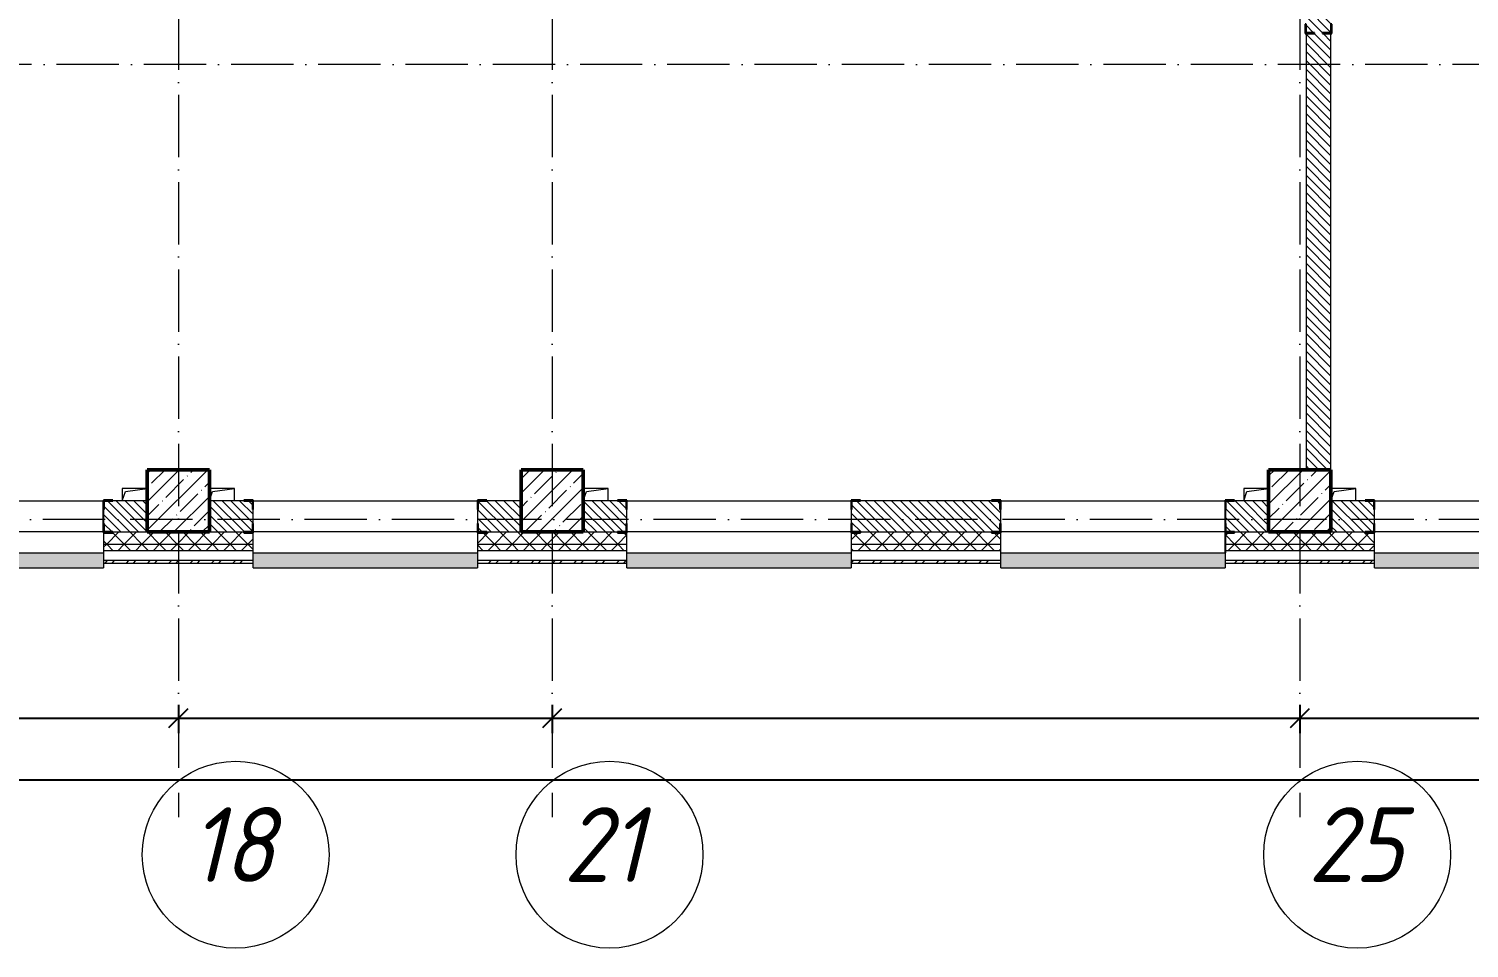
# Model space of a CAD drawing. Header units: millimetres. Extents: x -401725 to 250493, y 305116 to 802890.
# Drawn here: x -150765 to -139206, y 510858 to 518234 of the extents above; entities that cross this region are included whole.
import ezdxf

# ---------------------------------------------------------------- set-up
doc = ezdxf.new("R2010")
doc.units = ezdxf.units.MM
doc.linetypes.add('50_200_ШТРИХ_1Т_ш5_п1_п1_', pattern=[700, 500, -100, 0, -100])
for name, color, linetype, lineweight in [('A-____-____-DIMS', 7, 'Continuous', 9), ('A-GENM-____-MCUT', 7, 'Continuous', 25), ('A-GENM-____-OTLN', 7, 'Continuous', 9), ('A-GENM-____-OTLN-1', 7, 'Continuous', 25), ('A-GLAZ-____-OTLN', 7, 'Continuous', 9), ('A-WALL-____-MCUT', 7, 'Continuous', 13), ('A-WALL-____-MCUT-1', 7, 'Continuous', 9), ('A-WALL-____-OTLN', 7, 'Continuous', 9), ('A-WALL-____-PATT-1', 7, 'Continuous', 9), ('A-WALL-FNSH-MCUT-1', 7, 'Continuous', 9), ('S-COLS-____-MCUT', 7, 'Continuous', 50), ('S-COLS-____-OTLN', 7, 'Continuous', 9), ('S-GRID-____-IDEN', 7, 'Continuous', 9), ('S-GRID-____-OTLN-1', 7, '50_200_ШТРИХ_1Т_ш5_п1_п1_', 9)]:
    doc.layers.add(name, color=color, linetype=linetype, lineweight=lineweight)
doc.layers.add('A-GLAZ-____-OTLN-1', color=7, linetype='Continuous', lineweight=9, true_color=0xc0c0c0)
doc.styles.add('ISOCPEUR_I', font='isocpeui.ttf', dxfattribs={"width": 0.9, "height": 2.5})
doc.styles.add('ISOCPEUR_I_9', font='isocpeui.ttf', dxfattribs={"width": 0.9, "height": 250})
doc.dimstyles.new('ISO-2_5_0_9К_БОЛЬШОЙ_ОСИ', dxfattribs={"dimscale": 304.8, "dimtxt": 248.995294, "dimasz": 0.492126, "dimexe": 0.393701, "dimexo": 0, "dimgap": 0, "dimtad": 1, "dimdec": 0, "dimzin": 0, "dimdsep": 46, "dimtxsty": 'ISOCPEUR_I', "dimblk1": 'OBLIQUE', "dimblk2": 'OBLIQUE', "dimsah": 1, "dimcen": 0.09, "dimdle": 0.393701, "dimazin": 0, "dimtfac": 1, "dimtdec": 4, "dimtix": 1, "dimtmove": 0, "dimatfit": 3, "dimfxl": 1, "dimtvp": 1, "dimtolj": 1, "dimtzin": 0, "dimarcsym": 2})
pattern_1 = [(135, (-176515.067, 459015.94), (-35.35534, -35.35534), [])]
pattern_2 = [(45, (-176515.07, 459015.94), (-70.71068, 70.71068), []), (135, (-176515.07, 459015.94), (-70.71068, -70.71068), [])]

# ---------------------------------------------------------------- blocks, each defined once
blk = doc.blocks.new('BSC_Колонна _Прямоугольная - 500х500-25642906-АР1_План отверстий 1 этажа в осях 1-64_Ю-ЯЯ')
at = {"layer": 'S-COLS-____-OTLN'}
h = blk.add_hatch(dxfattribs=at)
h.set_pattern_fill('FP_22', color=256, style=0, pattern_type=2)
h.set_pattern_definition([(45, (-26950, -55431.04), (-114.04925, 114.04925), []), (45, (-26835.95, -55431.04), (-114.04925, 114.04925), [201.613, -40.323, 3.353, -36.97])])
h.paths.add_polyline_path([(-250, -250), (250, -250), (250, 250), (-250, 250), (-250, 178)], flags=0)
at = {"layer": 'S-COLS-____-MCUT'}
for p, q in [((250, 250), (-250, 250)), ((-250, 250), (-250, -250)), ((250, -250), (250, 250)), ((-250, -250), (250, -250))]:
    blk.add_line(p, q, dxfattribs=at)
blk = doc.blocks.new('BSC_Колонна _Прямоугольная - 500х500-V18-АР1_План отверстий 1 этажа в осях 1-64_Ю-ЯЯ')
at = {"layer": 'S-COLS-____-OTLN'}
h = blk.add_hatch(dxfattribs=at)
h.set_pattern_fill('FP_24', color=256, style=0, pattern_type=2)
h.set_pattern_definition([(45, (-35950, -55431.04), (-114.04925, 114.04925), []), (45, (-35835.95, -55431.04), (-114.04925, 114.04925), [201.613, -40.323, 3.353, -36.97])])
h.paths.add_polyline_path([(-250, -250), (250, -250), (250, 250), (-250, 250), (-250, 178)], flags=0)
at = {"layer": 'S-COLS-____-MCUT'}
for p, q in [((250, 250), (-250, 250)), ((-250, 250), (-250, -250)), ((250, -250), (250, 250)), ((-250, -250), (250, -250))]:
    blk.add_line(p, q, dxfattribs=at)
blk = doc.blocks.new('BSC_Колонна _Прямоугольная - 500х500-V52-АР1_План отверстий 1 этажа в осях 1-64_Ю-ЯЯ')
at = {"layer": 'S-COLS-____-OTLN'}
h = blk.add_hatch(dxfattribs=at)
h.set_pattern_fill('FP_59', color=256, style=0, pattern_type=2)
h.set_pattern_definition([(45, (-29950, -55431.04), (-114.04925, 114.04925), []), (45, (-29835.95, -55431.04), (-114.04925, 114.04925), [201.613, -40.323, 3.353, -36.97])])
h.paths.add_polyline_path([(-250, -250), (250, -250), (250, 250), (-250, 250)], flags=0)
at = {"layer": 'S-COLS-____-MCUT'}
for p, q in [((250, 250), (-250, 250)), ((-250, 250), (-250, -250)), ((250, -250), (250, 250)), ((-250, -250), (250, -250))]:
    blk.add_line(p, q, dxfattribs=at)
blk = doc.blocks.new('Фахверк_СКБ_Уголок - 250_2700-27497298-АР1_План отверстий 1 этажа в осях 1-64_Ю-ЯЯ')
at = {"layer": 'A-GENM-____-MCUT'}
for p, q in [((200, 181), (125, 181)), ((125, 181), (125, 106)), ((131, 106), (131, 175)), ((131, 175), (200, 175)), ((200, 175), (200, 181)), ((125, 106), (131, 106)), ((131, -6), (125, -6)), ((125, -6), (125, -81)), ((125, -81), (200, -81)), ((131, -75), (131, -6)), ((200, -75), (131, -75)), ((200, -81), (200, -75))]:
    blk.add_line(p, q, dxfattribs=at)
blk = doc.blocks.new('Фахверк_СКБ_Уголок - 200_3600-27915153-АР1_План отверстий 1 этажа в осях 1-64_Ю-ЯЯ')
at = {"layer": 'A-GENM-____-MCUT'}
for p, q in [((125, 156), (50, 156)), ((50, 156), (50, 150)), ((50, 150), (119, 150)), ((119, 150), (119, 81)), ((125, 81), (125, 156)), ((119, 81), (125, 81)), ((125, 19), (119, 19)), ((119, 19), (119, -50)), ((125, -56), (125, 19)), ((119, -50), (50, -50)), ((50, -50), (50, -56)), ((50, -56), (125, -56))]:
    blk.add_line(p, q, dxfattribs=at)
blk = doc.blocks.new('AR_Отверстие прямоугольное _в плите_ - AR_Отверстие прямоугольное _в плите_-V206-АР1_План отверстий 1 этажа в осях 1-64_Ю-ЯЯ')
at = {"layer": 'A-GENM-____-OTLN'}
for p, q in [((100, 50), (-100, 50)), ((-100, -50), (-75, 25)), ((-75, 25), (100, 50)), ((100, -50), (100, 50))]:
    blk.add_line(p, q, dxfattribs=at)
blk = doc.blocks.new('AR_Отверстие прямоугольное _в плите_ - AR_Отверстие прямоугольное _в плите_-V228-АР1_План отверстий 1 этажа в осях 1-64_Ю-ЯЯ')
at = {"layer": 'A-GENM-____-OTLN'}
for p, q in [((100, 50), (-100, 50)), ((-100, 50), (-100, -50)), ((-100, -50), (-75, 25)), ((-75, 25), (100, 50))]:
    blk.add_line(p, q, dxfattribs=at)
blk = doc.blocks.new('Отлив_СКБ - Отлив витража_120_НВФ-31885687-АР1_План отверстий 1 этажа в осях 1-64_Ю-ЯЯ')
at = {"layer": 'A-GLAZ-____-OTLN-1'}
for points in [[(0, -2), (1800, -2), (1800, 0), (0, 0)], [(877, -120), (1800, -120), (1800, -2), (0, -2), (0, -120)]]:
    blk.add_hatch(color=256, dxfattribs=at).paths.add_polyline_path(points, flags=0)
at = {"layer": 'A-GLAZ-____-OTLN'}
for p, q in [((0, 0), (1800, 0)), ((1800, -2), (0, -2)), ((0, -120), (0, -83)), ((1800, -83), (1800, -120)), ((0, -120), (1800, -120))]:
    blk.add_line(p, q, dxfattribs=at)
blk = doc.blocks.new('Ось сетки - Круг_Ø6_00__ISO-2_5_0_9K_-25732049-АР1_План отверстий 1 этажа в осях 1-64_Ю-ЯЯ')
at = {"layer": 'S-GRID-____-IDEN'}
blk.add_circle((0, 0), 3, dxfattribs=at)
blk = doc.blocks.new('_Oblique')
at = {"color": 0, "linetype": 'ByBlock', "lineweight": -2}
blk.add_line((-0.5, -0.5), (0.5, 0.5), dxfattribs=at)
blk = doc.blocks.new('*D13549')
at = {"layer": 'A-____-____-DIMS', "color": 0, "lineweight": -2, "transparency": 16777216}
for p, q in [((-155565, 512810), (-155565, 512584)), ((-149565, 512810), (-149565, 512584)), ((-155685, 512704), (-149445, 512704))]:
    blk.add_line(p, q, dxfattribs=at)
at = {"layer": 'Defpoints', "color": 0, "transparency": 16777216}
for p in [(-155565, 512810), (-149565, 512810), (-149565, 512704)]:
    blk.add_point(p, dxfattribs=at)
at = {"layer": 'A-____-____-DIMS', "color": 0, "lineweight": -2, "transparency": 16777216, "xscale": 150, "yscale": 150, "zscale": 150, "rotation": 180}
blk.add_blockref('_Oblique', (-155565, 512704), dxfattribs=at)
at = {"layer": 'A-____-____-DIMS', "color": 0, "lineweight": -2, "transparency": 16777216, "xscale": 150, "yscale": 150, "zscale": 150}
blk.add_blockref('_Oblique', (-149565, 512704), dxfattribs=at)
at = {"layer": 'A-____-____-DIMS', "color": 0, "transparency": 16777216, "insert": (-152565, 512706), "char_height": 2.5, "width": 758.48, "attachment_point": 5, "style": 'ISOCPEUR_I'}
blk.add_mtext('\\A1;6000', dxfattribs=at)
blk = doc.blocks.new('*D13550')
at = {"layer": 'A-____-____-DIMS', "color": 0, "lineweight": -2, "transparency": 16777216}
for p, q in [((-149565, 512810), (-149565, 512584)), ((-146565, 512810), (-146565, 512584)), ((-149685, 512704), (-146445, 512704))]:
    blk.add_line(p, q, dxfattribs=at)
at = {"layer": 'Defpoints', "color": 0, "transparency": 16777216}
for p in [(-149565, 512810), (-146565, 512810), (-146565, 512704)]:
    blk.add_point(p, dxfattribs=at)
at = {"layer": 'A-____-____-DIMS', "color": 0, "lineweight": -2, "transparency": 16777216, "xscale": 150, "yscale": 150, "zscale": 150, "rotation": 180}
blk.add_blockref('_Oblique', (-149565, 512704), dxfattribs=at)
at = {"layer": 'A-____-____-DIMS', "color": 0, "lineweight": -2, "transparency": 16777216, "xscale": 150, "yscale": 150, "zscale": 150}
blk.add_blockref('_Oblique', (-146565, 512704), dxfattribs=at)
at = {"layer": 'A-____-____-DIMS', "color": 0, "transparency": 16777216, "insert": (-148065, 512706), "char_height": 2.5, "width": 758.48, "attachment_point": 5, "style": 'ISOCPEUR_I'}
blk.add_mtext('\\A1;3000', dxfattribs=at)
blk = doc.blocks.new('*D13551')
at = {"layer": 'A-____-____-DIMS', "color": 0, "lineweight": -2, "transparency": 16777216}
for p, q in [((-146565, 512810), (-146565, 512584)), ((-140565, 512810), (-140565, 512584)), ((-146685, 512704), (-140445, 512704))]:
    blk.add_line(p, q, dxfattribs=at)
at = {"layer": 'Defpoints', "color": 0, "transparency": 16777216}
for p in [(-146565, 512810), (-140565, 512810), (-140565, 512704)]:
    blk.add_point(p, dxfattribs=at)
at = {"layer": 'A-____-____-DIMS', "color": 0, "lineweight": -2, "transparency": 16777216, "xscale": 150, "yscale": 150, "zscale": 150, "rotation": 180}
blk.add_blockref('_Oblique', (-146565, 512704), dxfattribs=at)
at = {"layer": 'A-____-____-DIMS', "color": 0, "lineweight": -2, "transparency": 16777216, "xscale": 150, "yscale": 150, "zscale": 150}
blk.add_blockref('_Oblique', (-140565, 512704), dxfattribs=at)
at = {"layer": 'A-____-____-DIMS', "color": 0, "transparency": 16777216, "insert": (-143565, 512706), "char_height": 2.5, "width": 758.48, "attachment_point": 5, "style": 'ISOCPEUR_I'}
blk.add_mtext('\\A1;6000', dxfattribs=at)
blk = doc.blocks.new('*D13552')
at = {"layer": 'A-____-____-DIMS', "color": 0, "lineweight": -2, "transparency": 16777216}
for p, q in [((-140565, 512810), (-140565, 512584)), ((-137565, 512810), (-137565, 512584)), ((-140685, 512704), (-137445, 512704))]:
    blk.add_line(p, q, dxfattribs=at)
at = {"layer": 'Defpoints', "color": 0, "transparency": 16777216}
for p in [(-140565, 512810), (-137565, 512810), (-137565, 512704)]:
    blk.add_point(p, dxfattribs=at)
at = {"layer": 'A-____-____-DIMS', "color": 0, "lineweight": -2, "transparency": 16777216, "xscale": 150, "yscale": 150, "zscale": 150, "rotation": 180}
blk.add_blockref('_Oblique', (-140565, 512704), dxfattribs=at)
at = {"layer": 'A-____-____-DIMS', "color": 0, "lineweight": -2, "transparency": 16777216, "xscale": 150, "yscale": 150, "zscale": 150}
blk.add_blockref('_Oblique', (-137565, 512704), dxfattribs=at)
at = {"layer": 'A-____-____-DIMS', "color": 0, "transparency": 16777216, "insert": (-139065, 512706), "char_height": 2.5, "width": 758.48, "attachment_point": 5, "style": 'ISOCPEUR_I'}
blk.add_mtext('\\A1;3000', dxfattribs=at)
blk = doc.blocks.new('*D13541')
at = {"layer": 'A-____-____-DIMS', "color": 0, "lineweight": -2, "transparency": 16777216}
for p, q in [((-178985, 512208), (-105345, 512208)), ((-178865, 512314), (-178865, 512088)), ((-105465, 512314), (-105465, 512088))]:
    blk.add_line(p, q, dxfattribs=at)
at = {"layer": 'Defpoints', "color": 0, "transparency": 16777216}
for p in [(-178865, 512314), (-105465, 512314), (-105465, 512208)]:
    blk.add_point(p, dxfattribs=at)
at = {"layer": 'A-____-____-DIMS', "color": 0, "lineweight": -2, "transparency": 16777216, "xscale": 150, "yscale": 150, "zscale": 150, "rotation": 180}
blk.add_blockref('_Oblique', (-178865, 512208), dxfattribs=at)
at = {"layer": 'A-____-____-DIMS', "color": 0, "lineweight": -2, "transparency": 16777216, "xscale": 150, "yscale": 150, "zscale": 150}
blk.add_blockref('_Oblique', (-105465, 512208), dxfattribs=at)
at = {"layer": 'A-____-____-DIMS', "color": 0, "transparency": 16777216, "insert": (-142165, 512209), "char_height": 2.5, "width": 971.08, "attachment_point": 5, "style": 'ISOCPEUR_I'}
blk.add_mtext('\\A1;73400', dxfattribs=at)

msp = doc.modelspace()

# ---------------------------------------------------------------- hatches: boundary and pattern name
at = {"layer": 'A-WALL-____-PATT-1'}
h = msp.add_hatch(dxfattribs=at)
h.set_pattern_fill('FP_6', color=256, style=0, pattern_type=2)
h.set_pattern_definition(pattern_1)
h.paths.add_polyline_path([(-140515.0675, 514696.983), (-140315.0675, 514696.983), (-140315.0675, 518196.983), (-140384.0675, 518196.983), (-140384.0675, 518202.983), (-140315.0675, 518202.983), (-140315.0675, 521696.983), (-140515.0675, 521696.983), (-140515.0675, 518202.983), (-140446.0675, 518202.983), (-140446.0675, 518196.983), (-140515.0675, 518196.983), (-140515.0675, 516239.7989)], flags=0)
h = msp.add_hatch(dxfattribs=at)
h.set_pattern_fill('FP_6', color=256, style=0, pattern_type=2)
h.set_pattern_definition(pattern_1)
h.paths.add_polyline_path([(-149815.0675, 514196.983), (-149815.0675, 514446.983), (-150159.0675, 514446.983), (-150159.0675, 514377.983), (-150165.0675, 514377.983), (-150165.0675, 514265.983), (-150159.0675, 514265.983), (-150159.0675, 514196.983), (-150017.9662, 514196.983)], flags=0)
h.paths.add_polyline_path([(-153090.0675, 514196.983), (-151971.0675, 514196.983), (-151971.0675, 514265.983), (-151965.0675, 514265.983), (-151965.0675, 514377.983), (-151971.0675, 514377.983), (-151971.0675, 514446.983), (-153159.0675, 514446.983), (-153159.0675, 514377.983), (-153165.0675, 514377.983), (-153165.0675, 514265.983), (-153159.0675, 514265.983), (-153159.0675, 514196.983)], flags=0)
h.paths.add_polyline_path([(-155040.0675, 514196.983), (-154971.0675, 514196.983), (-154971.0675, 514265.983), (-154965.0675, 514265.983), (-154965.0675, 514377.983), (-154971.0675, 514377.983), (-154971.0675, 514446.983), (-155315.0675, 514446.983), (-155315.0675, 514196.983)], flags=0)
h = msp.add_hatch(dxfattribs=at)
h.set_pattern_fill('FP_6', color=256, style=0, pattern_type=2)
h.set_pattern_definition(pattern_1)
h.paths.add_polyline_path([(-147159.0675, 514196.983), (-146815.0675, 514196.983), (-146815.0675, 514446.983), (-147159.0675, 514446.983), (-147159.0675, 514377.983), (-147165.0675, 514377.983), (-147165.0675, 514265.983), (-147159.0675, 514265.983)], flags=0)
h.paths.add_polyline_path([(-149040.0675, 514196.983), (-148971.0675, 514196.983), (-148971.0675, 514265.983), (-148965.0675, 514265.983), (-148965.0675, 514377.983), (-148971.0675, 514377.983), (-148971.0675, 514446.983), (-149315.0675, 514446.983), (-149315.0675, 514196.983), (-149134.2159, 514196.983)], flags=0)
h = msp.add_hatch(dxfattribs=at)
h.set_pattern_fill('FP_6', color=256, style=0, pattern_type=2)
h.set_pattern_definition(pattern_1)
h.paths.add_polyline_path([(-142971.0675, 514196.983), (-142971.0675, 514265.983), (-142965.0675, 514265.983), (-142965.0675, 514377.983), (-142971.0675, 514377.983), (-142971.0675, 514446.983), (-144159.0675, 514446.983), (-144159.0675, 514377.983), (-144165.0675, 514377.983), (-144165.0675, 514265.983), (-144159.0675, 514265.983), (-144159.0675, 514196.983), (-143040.0675, 514196.983)], flags=0)
h.paths.add_polyline_path([(-141159.0675, 514196.983), (-140815.0675, 514196.983), (-140815.0675, 514446.983), (-141159.0675, 514446.983), (-141159.0675, 514377.983), (-141165.0675, 514377.983), (-141165.0675, 514265.983), (-141159.0675, 514265.983)], flags=0)
h.paths.add_polyline_path([(-145971.0675, 514196.983), (-145971.0675, 514265.983), (-145965.0675, 514265.983), (-145965.0675, 514377.983), (-145971.0675, 514377.983), (-145971.0675, 514446.983), (-146315.0675, 514446.983), (-146315.0675, 514196.983), (-146040.0675, 514196.983)], flags=0)
h = msp.add_hatch(dxfattribs=at)
h.set_pattern_fill('FP_6', color=256, style=0, pattern_type=2)
h.set_pattern_definition(pattern_1)
h.paths.add_polyline_path([(-137815.0675, 514196.983), (-137815.0675, 514446.983), (-138159.0675, 514446.983), (-138159.0675, 514377.983), (-138165.0675, 514377.983), (-138165.0675, 514265.983), (-138159.0675, 514265.983), (-138159.0675, 514196.983), (-138090.0675, 514196.983)], flags=0)
h.paths.add_polyline_path([(-139971.0675, 514196.983), (-139971.0675, 514265.983), (-139965.0675, 514265.983), (-139965.0675, 514377.983), (-139971.0675, 514377.983), (-139971.0675, 514446.983), (-140315.0675, 514446.983), (-140315.0675, 514196.983), (-140040.0675, 514196.983)], flags=0)
h = msp.add_hatch(dxfattribs=at)
h.set_pattern_fill('FP_1', color=256, style=0, pattern_type=2)
h.set_pattern_definition(pattern_2)
h.paths.add_polyline_path([(-132090.0675, 514096.983), (-131300.0675, 514096.983), (-131300.0675, 514196.983), (-132090.0675, 514196.983), (-132090.0675, 514190.983), (-132165.0675, 514190.983), (-132165.0675, 514096.983)], flags=0)
h.paths.add_polyline_path([(-134110.4602, 514096.983), (-133965.0675, 514096.983), (-133965.0675, 514190.983), (-134040.0675, 514190.983), (-134040.0675, 514196.983), (-135090.0675, 514196.983), (-135090.0675, 514190.983), (-135165.0675, 514190.983), (-135165.0675, 514096.983)], flags=0)
h.paths.add_polyline_path([(-136965.0675, 514096.983), (-136965.0675, 514190.983), (-137040.0675, 514190.983), (-137040.0675, 514196.983), (-138090.0675, 514196.983), (-138090.0675, 514190.983), (-138165.0675, 514190.983), (-138165.0675, 514096.983), (-137645.4615, 514096.983)], flags=0)
h.paths.add_polyline_path([(-140815.0675, 514096.983), (-139965.0675, 514096.983), (-139965.0675, 514190.983), (-140040.0675, 514190.983), (-140040.0675, 514196.983), (-141090.0675, 514196.983), (-141090.0675, 514190.983), (-141165.0675, 514190.983), (-141165.0675, 514096.983), (-141090.0675, 514096.983)], flags=0)
h.paths.add_polyline_path([(-142965.0675, 514096.983), (-142965.0675, 514190.983), (-143040.0675, 514190.983), (-143040.0675, 514196.983), (-144090.0675, 514196.983), (-144090.0675, 514190.983), (-144165.0675, 514190.983), (-144165.0675, 514096.983), (-142971.0675, 514096.983)], flags=0)
h.paths.add_polyline_path([(-145965.0675, 514096.983), (-145965.0675, 514190.983), (-146040.0675, 514190.983), (-146040.0675, 514196.983), (-147090.0675, 514196.983), (-147090.0675, 514190.983), (-147165.0675, 514190.983), (-147165.0675, 514096.983), (-146482.9649, 514096.983)], flags=0)
h.paths.add_polyline_path([(-150017.9662, 514096.983), (-148965.0675, 514096.983), (-148965.0675, 514190.983), (-149040.0675, 514190.983), (-149040.0675, 514196.983), (-150090.0675, 514196.983), (-150090.0675, 514190.983), (-150165.0675, 514190.983), (-150165.0675, 514096.983)], flags=0)
h.paths.add_polyline_path([(-151965.0675, 514096.983), (-151965.0675, 514190.983), (-152040.0675, 514190.983), (-152040.0675, 514196.983), (-153090.0675, 514196.983), (-153090.0675, 514190.983), (-153165.0675, 514190.983), (-153165.0675, 514096.983), (-152669.2172, 514096.983)], flags=0)
h.paths.add_polyline_path([(-156165.0675, 514096.983), (-154965.0675, 514096.983), (-154965.0675, 514190.983), (-155040.0675, 514190.983), (-155040.0675, 514196.983), (-156090.0675, 514196.983), (-156090.0675, 514190.983), (-156165.0675, 514190.983)], flags=0)
h.paths.add_polyline_path([(-158315.0675, 514096.983), (-157965.0675, 514096.983), (-157965.0675, 514190.983), (-158040.0675, 514190.983), (-158040.0675, 514196.983), (-159090.0675, 514196.983), (-159090.0675, 514190.983), (-159165.0675, 514190.983), (-159165.0675, 514096.983), (-158815.0675, 514096.983)], flags=0)
h.paths.add_polyline_path([(-160622.9702, 514096.983), (-160165.0675, 514096.983), (-160165.0675, 514190.983), (-160240.0675, 514190.983), (-160240.0675, 514196.983), (-166865.0675, 514196.983), (-166865.0675, 514096.983), (-162390.4709, 514096.983)], flags=0)
h.paths.add_polyline_path([(-168265.0675, 514096.983), (-168265.0675, 514196.983), (-168865.0675, 514196.983), (-168865.0675, 514096.983)], flags=0)
h.paths.add_polyline_path([(-170965.0675, 514096.983), (-170965.0675, 514196.983), (-178965.0675, 514196.983), (-178965.0675, 514096.983), (-172995.4749, 514096.983)], flags=0)
h = msp.add_hatch(dxfattribs=at)
h.set_pattern_fill('FP_1', color=256, style=0, pattern_type=2)
h.set_pattern_definition(pattern_2)
h.paths.add_polyline_path([(-131300.0675, 514046.983), (-131300.0675, 514096.983), (-132165.0675, 514096.983), (-132165.0675, 514046.983), (-131459.2092, 514046.983)], flags=0)
h.paths.add_polyline_path([(-134110.4602, 514046.983), (-133965.0675, 514046.983), (-133965.0675, 514096.983), (-135165.0675, 514096.983), (-135165.0675, 514046.983)], flags=0)
h.paths.add_polyline_path([(-136965.0675, 514046.983), (-136965.0675, 514096.983), (-138165.0675, 514096.983), (-138165.0675, 514046.983), (-137645.4615, 514046.983)], flags=0)
h.paths.add_polyline_path([(-139965.0675, 514046.983), (-139965.0675, 514096.983), (-141165.0675, 514096.983), (-141165.0675, 514046.983), (-140296.7125, 514046.983)], flags=0)
h.paths.add_polyline_path([(-142965.0675, 514046.983), (-142965.0675, 514096.983), (-144165.0675, 514096.983), (-144165.0675, 514046.983), (-143831.7139, 514046.983)], flags=0)
h.paths.add_polyline_path([(-149134.2159, 514046.983), (-148965.0675, 514046.983), (-148965.0675, 514096.983), (-150165.0675, 514096.983), (-150165.0675, 514046.983), (-149576.091, 514046.983)], flags=0)
h.paths.add_polyline_path([(-147165.0675, 514046.983), (-145965.0675, 514046.983), (-145965.0675, 514096.983), (-147165.0675, 514096.983)], flags=0)
h.paths.add_polyline_path([(-153165.0675, 514046.983), (-151965.0675, 514046.983), (-151965.0675, 514096.983), (-153165.0675, 514096.983)], flags=0)
h.paths.add_polyline_path([(-156165.0675, 514046.983), (-154965.0675, 514046.983), (-154965.0675, 514096.983), (-156165.0675, 514096.983)], flags=0)
h.paths.add_polyline_path([(-159165.0675, 514046.983), (-157965.0675, 514046.983), (-157965.0675, 514096.983), (-159165.0675, 514096.983)], flags=0)
h.paths.add_polyline_path([(-160622.9702, 514046.983), (-160165.0675, 514046.983), (-160165.0675, 514096.983), (-166865.0675, 514096.983), (-166865.0675, 514046.983), (-162390.4709, 514046.983)], flags=0)
h.paths.add_polyline_path([(-168265.0675, 514046.983), (-168265.0675, 514096.983), (-168865.0675, 514096.983), (-168865.0675, 514046.983)], flags=0)
h.paths.add_polyline_path([(-170965.0675, 514046.983), (-170965.0675, 514096.983), (-179065.0675, 514096.983), (-179065.0675, 514046.983), (-172995.4749, 514046.983)], flags=0)
h = msp.add_hatch(dxfattribs=at)
h.set_pattern_fill('FP_3', color=256, style=0, pattern_type=2)
h.set_pattern_definition([(45, (-176515.07, 459015.94), (-85.53659, 85.53659), []), (45, (-176458.04, 459015.94), (-85.53659, 85.53659), [])])
h.paths.add_polyline_path([(-131459.2092, 513946.983), (-131300.0675, 513946.983), (-131300.0675, 513966.983), (-132165.0675, 513966.983), (-132165.0675, 513946.983)], flags=0)
h.paths.add_polyline_path([(-134110.4602, 513946.983), (-133965.0675, 513946.983), (-133965.0675, 513966.983), (-135165.0675, 513966.983), (-135165.0675, 513946.983)], flags=0)
h.paths.add_polyline_path([(-137645.4615, 513946.983), (-136965.0675, 513946.983), (-136965.0675, 513966.983), (-138165.0675, 513966.983), (-138165.0675, 513946.983)], flags=0)
h.paths.add_polyline_path([(-140296.7125, 513946.983), (-139965.0675, 513946.983), (-139965.0675, 513966.983), (-141165.0675, 513966.983), (-141165.0675, 513946.983), (-140738.5877, 513946.983)], flags=0)
h.paths.add_polyline_path([(-142965.0675, 513946.983), (-142965.0675, 513966.983), (-144165.0675, 513966.983), (-144165.0675, 513946.983), (-143831.7139, 513946.983)], flags=0)
h.paths.add_polyline_path([(-146482.9649, 513946.983), (-145965.0675, 513946.983), (-145965.0675, 513966.983), (-147165.0675, 513966.983), (-147165.0675, 513946.983)], flags=0)
h.paths.add_polyline_path([(-149134.2159, 513946.983), (-148965.0675, 513946.983), (-148965.0675, 513966.983), (-150165.0675, 513966.983), (-150165.0675, 513946.983), (-149576.091, 513946.983)], flags=0)
h.paths.add_polyline_path([(-153165.0675, 513946.983), (-151965.0675, 513946.983), (-151965.0675, 513966.983), (-153165.0675, 513966.983)], flags=0)
h.paths.add_polyline_path([(-155320.4682, 513946.983), (-154965.0675, 513946.983), (-154965.0675, 513966.983), (-156165.0675, 513966.983), (-156165.0675, 513946.983)], flags=0)
h.paths.add_polyline_path([(-157965.0675, 513946.983), (-157965.0675, 513966.983), (-159165.0675, 513966.983), (-159165.0675, 513946.983), (-157971.7192, 513946.983)], flags=0)
h.paths.add_polyline_path([(-160622.9702, 513946.983), (-160165.0675, 513946.983), (-160165.0675, 513966.983), (-166865.0675, 513966.983), (-166865.0675, 513946.983), (-162390.4709, 513946.983)], flags=0)
h.paths.add_polyline_path([(-168865.0675, 513946.983), (-168265.0675, 513946.983), (-168265.0675, 513966.983), (-168865.0675, 513966.983)], flags=0)
h.paths.add_polyline_path([(-170965.0675, 513946.983), (-170965.0675, 513966.983), (-179195.0675, 513966.983), (-179195.0675, 513946.983), (-172995.4749, 513946.983)], flags=0)

# ---------------------------------------------------------------- linework, layer by layer
for points in [[(-150165.0675, 514196.983), (-150165.0675, 514446.983)], [(-141165.0675, 514446.983), (-141165.0675, 514029.983)]]:
    msp.add_lwpolyline(points)
at = {"layer": 'A-WALL-____-MCUT'}
for p, q in [((-140515.0675, 518196.983), (-140515.0675, 514696.983)), ((-140315.0675, 514696.983), (-140315.0675, 518196.983)), ((-149815.0675, 514446.983), (-150090.0675, 514446.983)), ((-149040.0675, 514446.983), (-149315.0675, 514446.983)), ((-146815.0675, 514446.983), (-147090.0675, 514446.983)), ((-146040.0675, 514446.983), (-146315.0675, 514446.983)), ((-143040.0675, 514446.983), (-144090.0675, 514446.983)), ((-140815.0675, 514446.983), (-141090.0675, 514446.983)), ((-140040.0675, 514446.983), (-140315.0675, 514446.983)), ((-150165.0675, 514377.983), (-150165.0675, 514265.983)), ((-148965.0675, 514265.983), (-148965.0675, 514377.983)), ((-147165.0675, 514377.983), (-147165.0675, 514265.983)), ((-145965.0675, 514265.983), (-145965.0675, 514377.983)), ((-144165.0675, 514377.983), (-144165.0675, 514265.983)), ((-142965.0675, 514265.983), (-142965.0675, 514377.983)), ((-141165.0675, 514377.983), (-141165.0675, 514265.983)), ((-139965.0675, 514265.983), (-139965.0675, 514377.983)), ((-150165.0675, 514190.983), (-150165.0675, 513966.983)), ((-148965.0675, 513966.983), (-148965.0675, 514190.983)), ((-147165.0675, 514190.983), (-147165.0675, 513966.983)), ((-145965.0675, 513966.983), (-145965.0675, 514190.983)), ((-144165.0675, 514190.983), (-144165.0675, 513966.983)), ((-142965.0675, 513966.983), (-142965.0675, 514190.983)), ((-141165.0675, 514190.983), (-141165.0675, 513966.983)), ((-139965.0675, 513966.983), (-139965.0675, 514190.983)), ((-148965.0675, 513966.983), (-150165.0675, 513966.983)), ((-145965.0675, 513966.983), (-147165.0675, 513966.983)), ((-142965.0675, 513966.983), (-144165.0675, 513966.983)), ((-139965.0675, 513966.983), (-141165.0675, 513966.983))]:
    msp.add_line(p, q, dxfattribs=at)
at = {"layer": 'A-WALL-____-MCUT-1'}
for p, q in [((-150090.0675, 514196.983), (-149815.0675, 514196.983)), ((-149315.0675, 514196.983), (-149040.0675, 514196.983)), ((-147090.0675, 514196.983), (-146815.0675, 514196.983)), ((-146315.0675, 514196.983), (-146040.0675, 514196.983)), ((-144090.0675, 514196.983), (-143040.0675, 514196.983)), ((-141090.0675, 514196.983), (-140815.0675, 514196.983)), ((-140315.0675, 514196.983), (-140040.0675, 514196.983)), ((-148965.0675, 514096.983), (-150165.0675, 514096.983)), ((-145965.0675, 514096.983), (-147165.0675, 514096.983)), ((-142965.0675, 514096.983), (-144165.0675, 514096.983)), ((-139965.0675, 514096.983), (-141165.0675, 514096.983)), ((-148965.0675, 514046.983), (-150165.0675, 514046.983)), ((-145965.0675, 514046.983), (-147165.0675, 514046.983)), ((-142965.0675, 514046.983), (-144165.0675, 514046.983)), ((-139965.0675, 514046.983), (-141165.0675, 514046.983))]:
    msp.add_line(p, q, dxfattribs=at)
at = {"layer": 'A-WALL-____-OTLN'}
for p, q in [((-151965.0675, 514446.983), (-150165.0675, 514446.983)), ((-148965.0675, 514446.983), (-147165.0675, 514446.983)), ((-145965.0675, 514446.983), (-144165.0675, 514446.983)), ((-142965.0675, 514446.983), (-141165.0675, 514446.983)), ((-139965.0675, 514446.983), (-138165.0675, 514446.983)), ((-150165.0675, 514196.983), (-151965.0675, 514196.983)), ((-147165.0675, 514196.983), (-148965.0675, 514196.983)), ((-144165.0675, 514196.983), (-145965.0675, 514196.983)), ((-141165.0675, 514196.983), (-142965.0675, 514196.983)), ((-138165.0675, 514196.983), (-139965.0675, 514196.983))]:
    msp.add_line(p, q, dxfattribs=at)
at = {"layer": 'A-WALL-FNSH-MCUT-1'}
for p, q in [((-150165.0675, 513966.983), (-150165.0675, 513946.983)), ((-150165.0675, 513946.983), (-148965.0675, 513946.983)), ((-148965.0675, 513946.983), (-148965.0675, 513966.983)), ((-147165.0675, 513966.983), (-147165.0675, 513946.983)), ((-147165.0675, 513946.983), (-145965.0675, 513946.983)), ((-145965.0675, 513946.983), (-145965.0675, 513966.983)), ((-144165.0675, 513966.983), (-144165.0675, 513946.983)), ((-144165.0675, 513946.983), (-142965.0675, 513946.983)), ((-142965.0675, 513946.983), (-142965.0675, 513966.983)), ((-141165.0675, 513966.983), (-141165.0675, 513946.983)), ((-141165.0675, 513946.983), (-139965.0675, 513946.983)), ((-139965.0675, 513946.983), (-139965.0675, 513966.983))]:
    msp.add_line(p, q, dxfattribs=at)
at = {"layer": 'S-GRID-____-OTLN-1'}
for p, q in [((-149565.0675, 549908.7924), (-149565.0675, 511907.5288)), ((-146565.0675, 549908.7924), (-146565.0675, 511907.5288)), ((-140565.0675, 549908.7924), (-140565.0675, 511907.5288)), ((-101035.027, 517946.983), (-181183.8377, 517946.983)), ((-72440.6609, 514296.983), (-181183.8377, 514296.983))]:
    msp.add_line(p, q, dxfattribs=at)

# ---------------------------------------------------------------- block references
at = {"layer": 'A-GENM-____-OTLN'}
for name, p in [('AR_Отверстие прямоугольное _в плите_ - AR_Отверстие прямоугольное _в плите_-V228-АР1_План отверстий 1 этажа в осях 1-64_Ю-ЯЯ', (-149915.0675, 514496.983)), ('AR_Отверстие прямоугольное _в плите_ - AR_Отверстие прямоугольное _в плите_-V206-АР1_План отверстий 1 этажа в осях 1-64_Ю-ЯЯ', (-149215.0675, 514496.983)), ('AR_Отверстие прямоугольное _в плите_ - AR_Отверстие прямоугольное _в плите_-V206-АР1_План отверстий 1 этажа в осях 1-64_Ю-ЯЯ', (-146215.0675, 514496.983)), ('AR_Отверстие прямоугольное _в плите_ - AR_Отверстие прямоугольное _в плите_-V228-АР1_План отверстий 1 этажа в осях 1-64_Ю-ЯЯ', (-140915.0675, 514496.983)), ('AR_Отверстие прямоугольное _в плите_ - AR_Отверстие прямоугольное _в плите_-V206-АР1_План отверстий 1 этажа в осях 1-64_Ю-ЯЯ', (-140215.0675, 514496.983))]:
    msp.add_blockref(name, p, dxfattribs=at)
at = {"layer": 'A-GENM-____-OTLN-1'}
for name, p, rotation in [('Фахверк_СКБ_Уголок - 200_3600-27915153-АР1_План отверстий 1 этажа в осях 1-64_Ю-ЯЯ', (-140465.0675, 518321.983), 269.9999999999999), ('Фахверк_СКБ_Уголок - 250_2700-27497298-АР1_План отверстий 1 этажа в осях 1-64_Ю-ЯЯ', (-148840.0675, 514371.983), 180), ('Фахверк_СКБ_Уголок - 250_2700-27497298-АР1_План отверстий 1 этажа в осях 1-64_Ю-ЯЯ', (-145840.0675, 514371.983), 180), ('Фахверк_СКБ_Уголок - 250_2700-27497298-АР1_План отверстий 1 этажа в осях 1-64_Ю-ЯЯ', (-142840.0675, 514371.983), 180), ('Фахверк_СКБ_Уголок - 250_2700-27497298-АР1_План отверстий 1 этажа в осях 1-64_Ю-ЯЯ', (-139840.0675, 514371.983), 180)]:
    msp.add_blockref(name, p, dxfattribs=dict(at, rotation=rotation))
for p in [(-150290.0675, 514271.983), (-147290.0675, 514271.983), (-144290.0675, 514271.983), (-141290.0675, 514271.983)]:
    msp.add_blockref('Фахверк_СКБ_Уголок - 250_2700-27497298-АР1_План отверстий 1 этажа в осях 1-64_Ю-ЯЯ', p, dxfattribs=at)
at = {"layer": 'A-GLAZ-____-OTLN'}
for p in [(-151965.0675, 514029.983), (-148965.0675, 514029.983), (-145965.0675, 514029.983), (-142965.0675, 514029.983), (-139965.0675, 514029.983)]:
    msp.add_blockref('Отлив_СКБ - Отлив витража_120_НВФ-31885687-АР1_План отверстий 1 этажа в осях 1-64_Ю-ЯЯ', p, dxfattribs=at)
at = {"layer": 'S-COLS-____-OTLN'}
for name, p in [('BSC_Колонна _Прямоугольная - 500х500-25642906-АР1_План отверстий 1 этажа в осях 1-64_Ю-ЯЯ', (-149565.0675, 514446.983)), ('BSC_Колонна _Прямоугольная - 500х500-V52-АР1_План отверстий 1 этажа в осях 1-64_Ю-ЯЯ', (-146565.0675, 514446.983)), ('BSC_Колонна _Прямоугольная - 500х500-V18-АР1_План отверстий 1 этажа в осях 1-64_Ю-ЯЯ', (-140565.0675, 514446.983))]:
    msp.add_blockref(name, p, dxfattribs=at)
at = {"layer": 'S-GRID-____-IDEN', "xscale": 250, "yscale": 250, "zscale": 99.99999999999993, "rotation": 180}
for p in [(-149104.8435, 511607.5288), (-146104.8435, 511607.5288), (-140104.8435, 511607.5288)]:
    msp.add_blockref('Ось сетки - Круг_Ø6_00__ISO-2_5_0_9K_-25732049-АР1_План отверстий 1 этажа в осях 1-64_Ю-ЯЯ', p, dxfattribs=at)

# ---------------------------------------------------------------- texts
at = {"layer": 'S-GRID-____-IDEN', "char_height": 600, "attachment_point": 1, "style": 'ISOCPEUR_I_9'}
for s, insert, width in [('18', (-149473.924, 511988.7161), 346.329), ('21', (-146473.924, 511988.7161), 346.329), ('25', (-140497.774, 511988.7161), 404.0505)]:
    msp.add_mtext(s, dxfattribs=dict(at, insert=insert, width=width))

# ---------------------------------------------------------------- dimensions: what is measured, and where the dimension line sits
at = {"layer": 'A-____-____-DIMS'}
for base, p1, p2, override, picture, middle in [((-149565.0675, 512704.4081), (-155565.0675, 512810.4741), (-149565.0675, 512810.4741), {"dimpost": '<>', "dimfxl": 6000}, '*D13549', (-152565.0675, 512705.6581)), ((-146565.0675, 512704.4081), (-149565.0675, 512810.4741), (-146565.0675, 512810.4741), {"dimpost": '<>', "dimfxl": 3000}, '*D13550', (-148065.0675, 512705.6581)), ((-140565.0675, 512704.4081), (-146565.0675, 512810.4741), (-140565.0675, 512810.4741), {"dimpost": '<>', "dimfxl": 6000}, '*D13551', (-143565.0675, 512705.6581)), ((-137565.0675, 512704.4081), (-140565.0675, 512810.4741), (-137565.0675, 512810.4741), {"dimpost": '<>', "dimfxl": 3000}, '*D13552', (-139065.0675, 512705.6581)), ((-105465.0675, 512207.6078), (-178865.0675, 512313.6738), (-105465.0675, 512313.6738), {"dimpost": '<>', "dimfxl": 73400}, '*D13541', (-142165.0675, 512208.8739))]:
    dim = msp.add_linear_dim(base=base, p1=p1, p2=p2, dimstyle='ISO-2_5_0_9К_БОЛЬШОЙ_ОСИ', override=override, dxfattribs=at)
    dim.commit()
    dim.dimension.update_dxf_attribs({"geometry": picture, "text_midpoint": middle})

doc.saveas('drawing.dxf')
